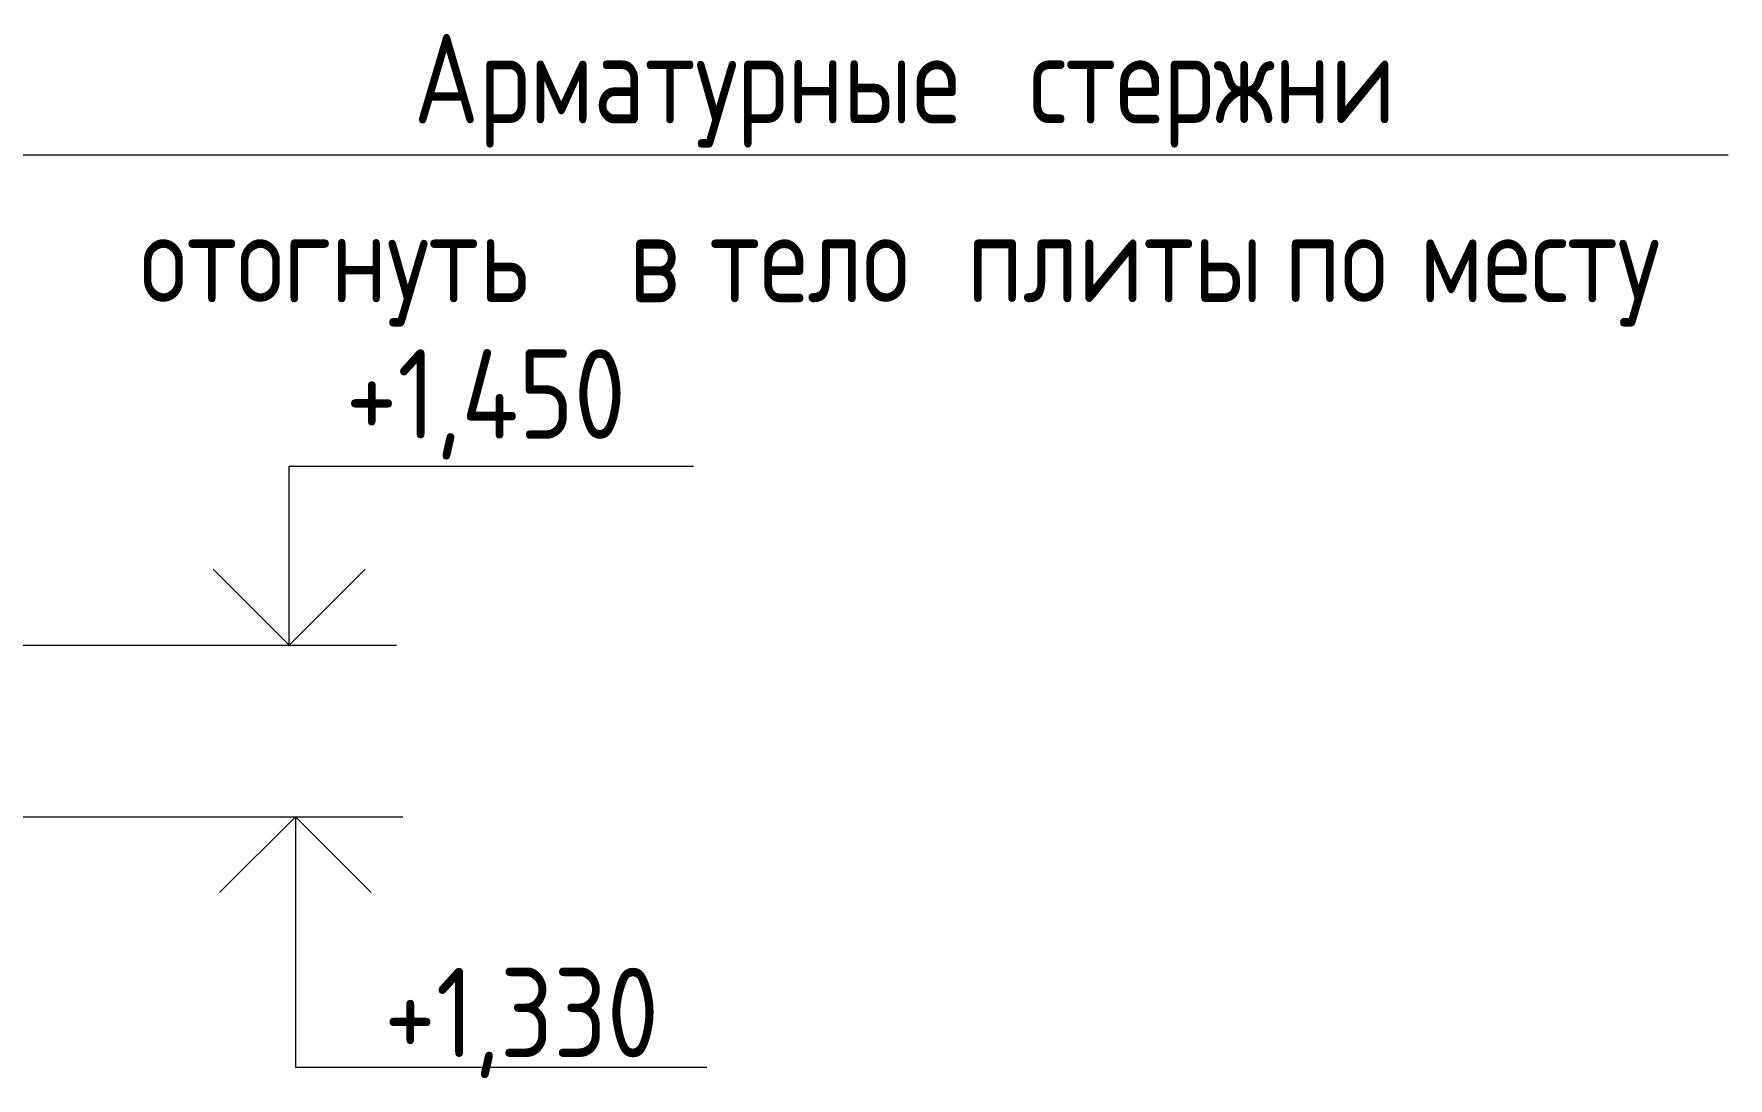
# Model space of a CAD drawing. Header units: millimetres. Extents: x 27196 to 80378, y -5588 to 34882.
# Drawn here: x 73455 to 74639, y 1147 to 1877 of the extents above; entities that cross this region are included whole.
import ezdxf

# ---------------------------------------------------------------- set-up
doc = ezdxf.new("R2010")
doc.units = ezdxf.units.MM
doc.layers.add('AA_Vinoska', color=7, linetype='Continuous', lineweight=9)
doc.layers.add('AA_Visotnaya otmetka', color=7, linetype='Continuous', lineweight=9)
doc.styles.add('GOST Common_1', font='GOST Common.ttf', dxfattribs={"width": 0.85, "height": 62.5})
doc.styles.add('ISOCPEUR_12', font='isocpeur.ttf', dxfattribs={"width": 0.85, "height": 62.5})

# ---------------------------------------------------------------- blocks, each defined once
blk = doc.blocks.new('010_Текст с выноской - Текст 2 строки-4111793-1-1 Армирование')
at = {"layer": 'AA_Vinoska'}
blk.add_line((-30665.3, 1792.5), (-29540.3, 1792.5), dxfattribs=at)
blk = doc.blocks.new('Высотные отметки - Стрелка вверх-400292-1-1 Армирование')
at = {"layer": 'AA_Vinoska'}
for p, q in [((-30542.1, -2825), (-30259.6, -2825)), ((-30542.1, -2950), (-30542.1, -2825)), ((-30542.1, -2950), (-30595.2, -2897)), ((-30542.1, -2950), (-30489.1, -2897)), ((-30617.1, -2950), (-30467.1, -2950))]:
    blk.add_line(p, q, dxfattribs=at)
blk = doc.blocks.new('Высотные отметки - Стрелка вниз высокая-400290-1-1 Армирование')
at = {"layer": 'AA_Vinoska'}
for p, q in [((-30616.5, 1330), (-30466.5, 1330)), ((-30541.5, 1330), (-30594.5, 1277)), ((-30541.5, 1330), (-30541.5, 1155)), ((-30541.5, 1330), (-30488.5, 1277)), ((-30541.5, 1155), (-30254, 1155))]:
    blk.add_line(p, q, dxfattribs=at)

msp = doc.modelspace()

# ---------------------------------------------------------------- linework, layer by layer
at = {"layer": 'AA_Vinoska'}
msp.add_line((72911.5446, 1792.4743), (73513.9959, 1792.4743), dxfattribs=at)
at = {"layer": 'AA_Visotnaya otmetka'}
for p, q in [((72620.741, 1450), (73633.3875, 1450)), ((72660.5393, 1330), (73637.8095, 1330))]:
    msp.add_line(p, q, dxfattribs=at)

# ---------------------------------------------------------------- block references
at = {"layer": 'AA_Vinoska'}
for name in ['010_Текст с выноской - Текст 2 строки-4111793-1-1 Армирование', 'Высотные отметки - Стрелка вниз высокая-400290-1-1 Армирование']:
    msp.add_blockref(name, (104179.3207, 0), dxfattribs=at)
at = {"layer": 'AA_Visotnaya otmetka'}
msp.add_blockref('Высотные отметки - Стрелка вверх-400292-1-1 Армирование', (104175.5332, 4400), dxfattribs=at)

# ---------------------------------------------------------------- texts
at = {"layer": 'AA_Vinoska', "char_height": 62.5, "attachment_point": 1, "style": 'GOST Common_1'}
for s, insert, width in [('Арматурные', (73720.4592, 1877.0319), 499.15068), ('\\fGOST Common|b0|i0|c204|p34|;\\W.85; ', (74132.2997, 1877.0319), 22.146617), ('стержни', (74150.5725, 1877.0319), 339.013602), ('\\fGOST Common|b0|i0|c204|p34|;\\W.85; ', (73852.6032, 1752.0319), 22.146617), ('\\fGOST Common|b0|i0|c204|p34|;\\W.85; ', (73908.8272, 1752.0319), 22.146617), ('\\fGOST Common|b0|i0|c204|p34|;\\W.85; ', (74088.7438, 1752.0319), 22.146617), ('\\fGOST Common|b0|i0|c204|p34|;\\W.85; ', (74310.8285, 1752.0319), 22.146617), ('\\fGOST Common|b0|i0|c204|p34|;\\W.85; ', (74405.0036, 1752.0319), 22.146617), ('отогнуть', (73529.3154, 1752.0319), 391.824766), ('\\fGOST Common|b0|i0|c204|p34|;\\W.85;в', (73870.876, 1752.0319), 45.99682), ('тело', (73927.1, 1752.0319), 195.912383), ('плиты', (74107.0166, 1752.0319), 247.019961), ('по', (74329.1013, 1752.0319), 91.993641), ('месту', (74423.2764, 1752.0319), 240.205617)]:
    msp.add_mtext(s, dxfattribs=dict(at, insert=insert, width=width))
at = {"layer": 'AA_Visotnaya otmetka', "char_height": 62.5, "attachment_point": 1, "line_spacing_factor": 1.149209, "style": 'ISOCPEUR_12'}
for s, insert, width in [('+1,450', (73672.8521, 1656.6535), 235.285084), ('+1,330', (73699.7639, 1224.4442), 229.30959)]:
    msp.add_mtext(s, dxfattribs=dict(at, insert=insert, width=width))

doc.saveas('drawing.dxf')
